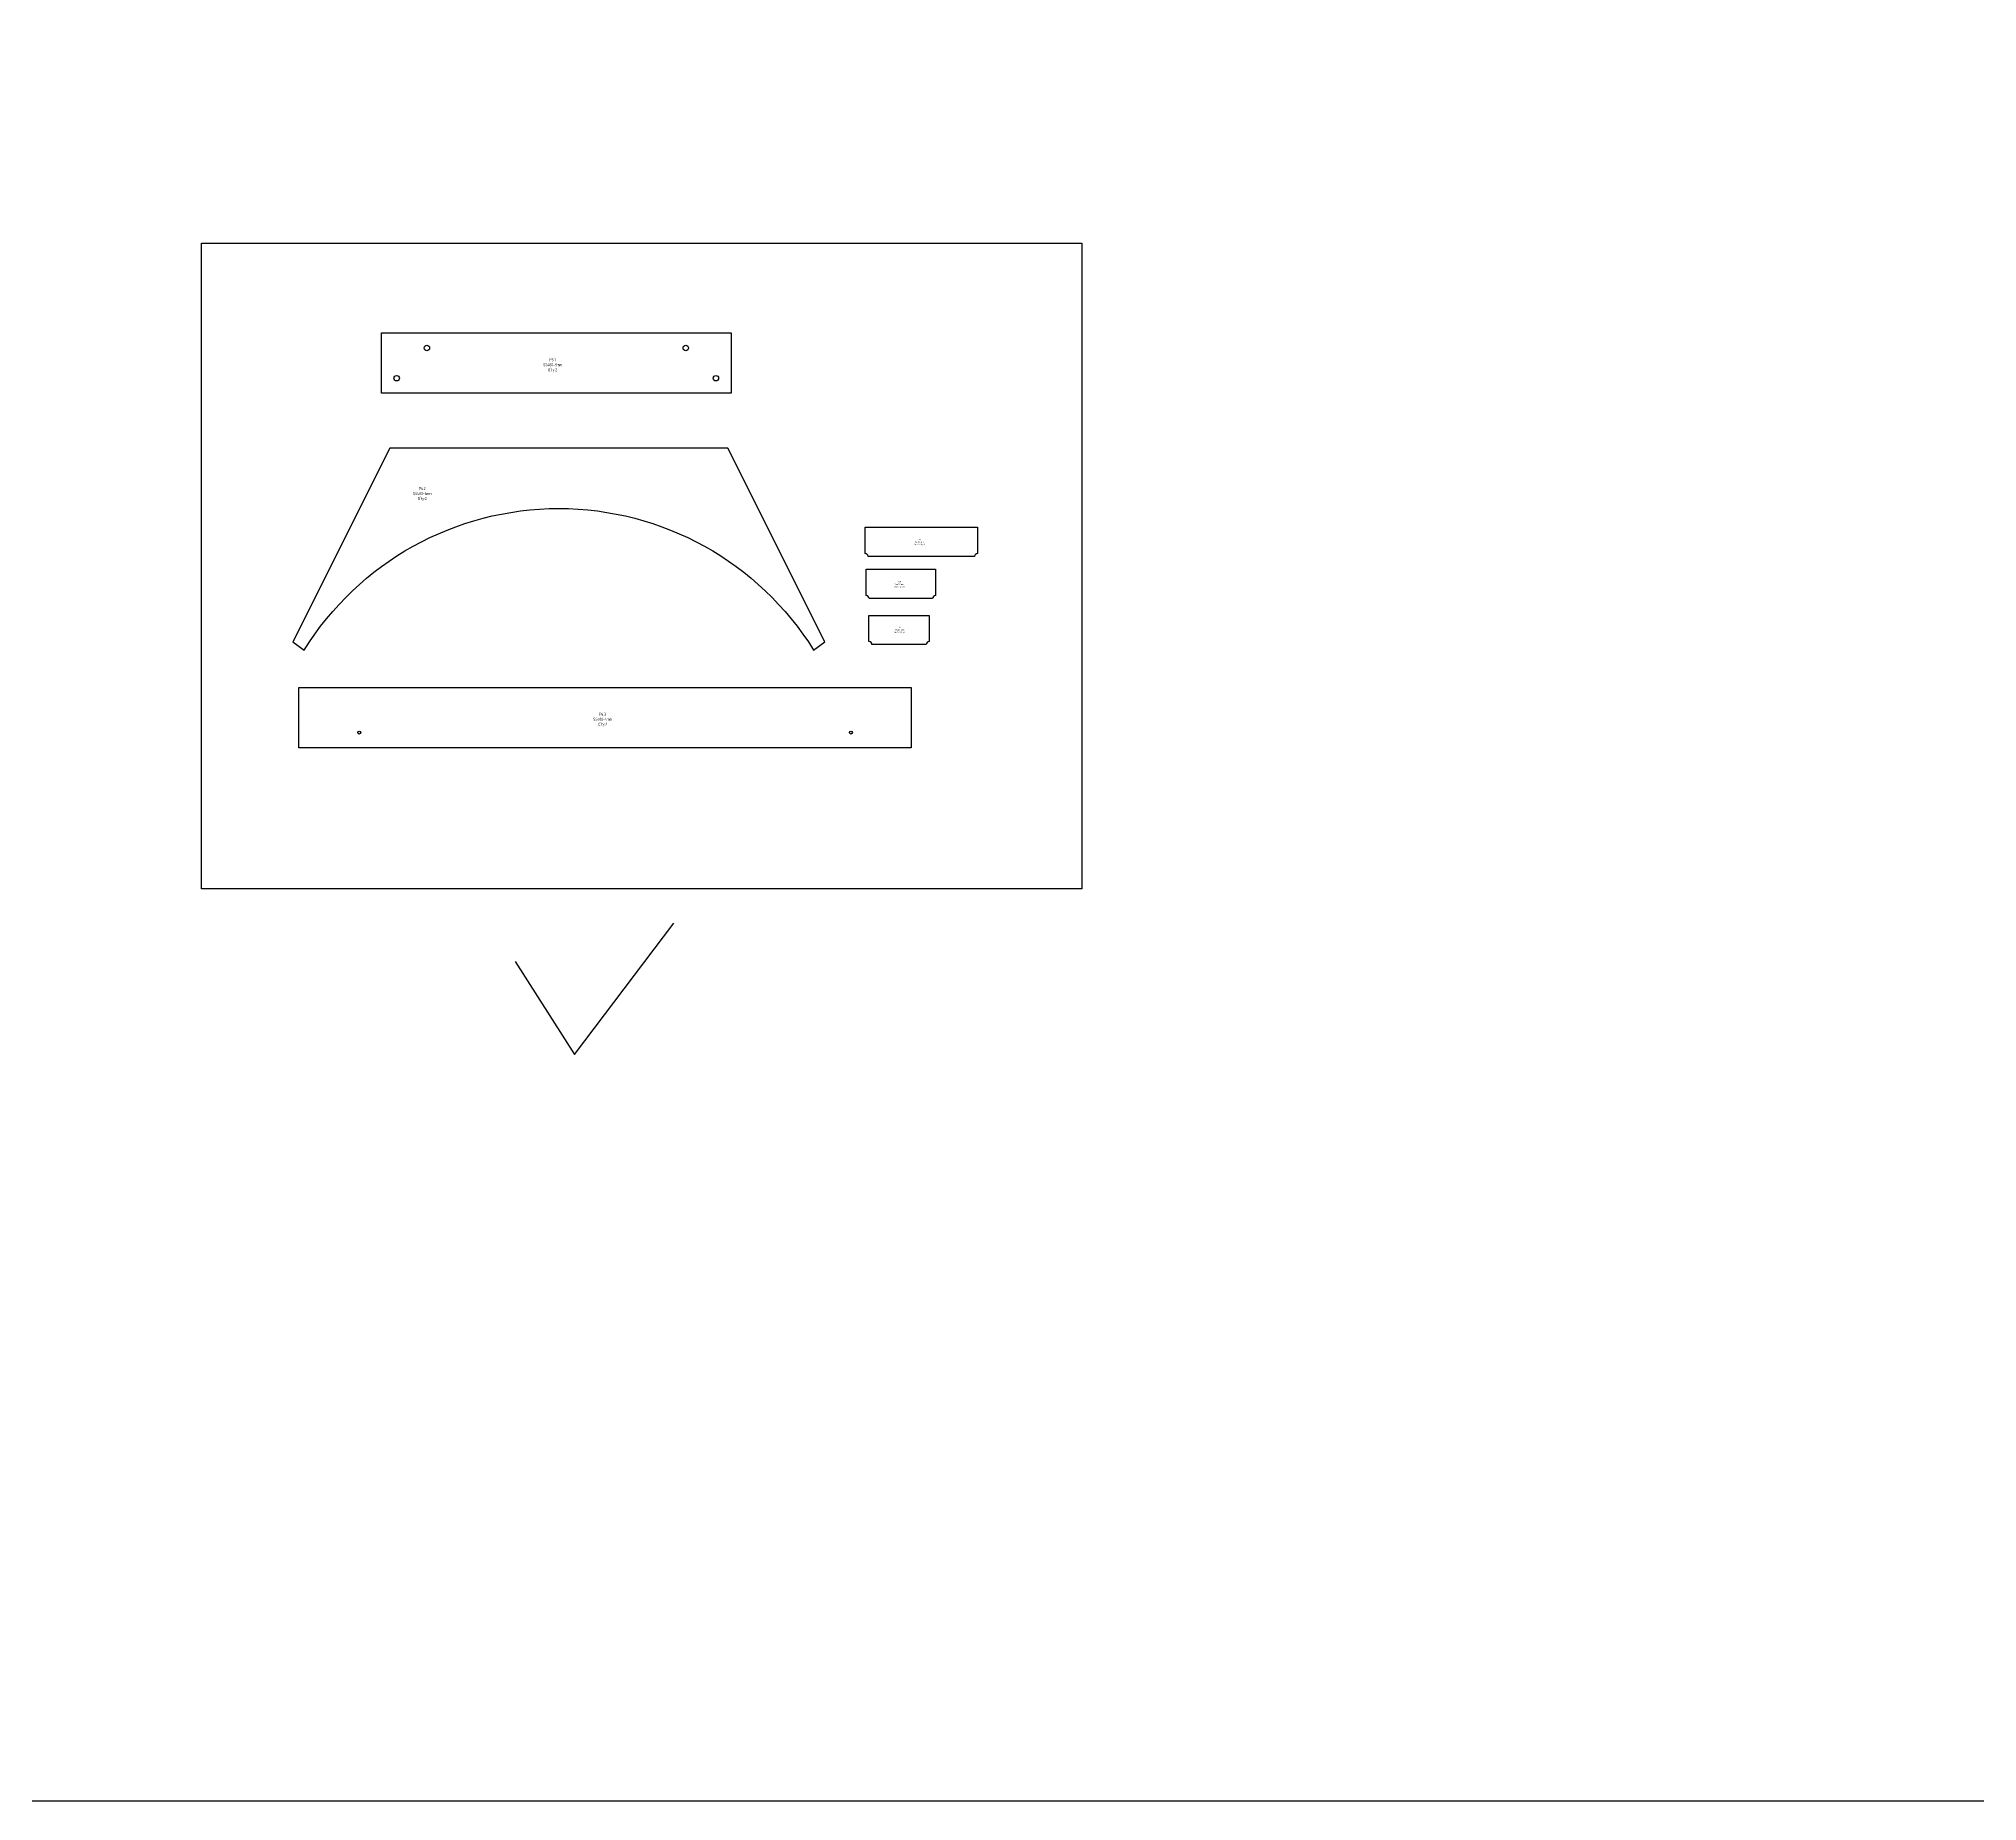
# Model space of a CAD drawing. Header units: millimetres. Extents: x -46397 to 283259, y -8690 to 23983.
# Drawn here: x 102517 to 108943, y -8690 to -2848 of the extents above; entities that cross this region are included whole.
import ezdxf

# ---------------------------------------------------------------- set-up
doc = ezdxf.new("R2010")
doc.units = ezdxf.units.MM
doc.styles.get("Standard").update_dxf_attribs({"font": 'isocp.shx', "width": 0.8})

msp = doc.modelspace()

# ---------------------------------------------------------------- linework, layer by layer
for p, q in [((104293.64, -6214.51), (104622.77, -5779.33)), ((104096.16, -5905.84), (104293.64, -6214.51))]:
    msp.add_line(p, q)
for points in [[(-5297.58, 11840.68), (283258.8, 11840.68), (283258.8, -8689.89), (-5297.58, -8689.89)], [(103056.63, -3524.91), (105975.11, -3524.91), (105975.11, -5665.3), (103056.63, -5665.3)], [(103652.97, -3822.81), (104812.97, -3822.81), (104812.97, -4022.81), (103652.97, -4022.81)], [(103379.46, -4997.55), (105409.46, -4997.55), (105409.46, -5197.55), (103379.46, -5197.55)]]:
    msp.add_lwpolyline(points, close=True)
for points in [[(103397.09, -4874.25, -0.556103), (105085.89, -4874.25), (105123.22, -4847.18), (104801.49, -4204.68), (103681.49, -4204.68), (103359.76, -4847.18)], [(105256.33, -4553.77), (105256.33, -4466.77), (105629.33, -4466.77), (105629.33, -4553.77, 0.4142136), (105619.33, -4563.77), (105266.33, -4563.77, 0.4142136)], [(105260.18, -4693.19), (105260.18, -4606.19), (105490.18, -4606.19), (105490.18, -4693.19, 0.4142136), (105480.18, -4703.19), (105270.18, -4703.19, 0.4142136)], [(105459.47, -4855.97), (105279.47, -4855.97, 0.4142136), (105269.47, -4845.97), (105269.47, -4758.97), (105469.47, -4758.97), (105469.47, -4845.97, 0.4142136)]]:
    msp.add_lwpolyline(points, format="xyb", close=True)
for centre, radius in [((103803.85, -3872.81), 9), ((104662.09, -3872.81), 9), ((103703.85, -3972.81), 9), ((104762.09, -3972.81), 9), ((103579.46, -5147.55), 5), ((105209.46, -5147.55), 5)]:
    msp.add_circle(centre, radius)

# ---------------------------------------------------------------- texts
at = {"color": 3, "attachment_point": 1}
for s, width, gutter_width, insert, char_height in [("\\A1;\\pxqc;P6.1\\PSS400-8mm\\PQ'ty:2", 68.9624, 37.5, (104186.06, -3906.48), 10), ("\\A1;\\pxqc;P6.2\\PSS400-6mm\\PQ'ty:2", 68.9624, 37.5, (103754.06, -4333.41), 10), ("\\A1;\\pxqc;P6.6\\PSS400-6mm\\PSC:2/1-Q'ty:8", 39.05, 18.75, (105417.53, -4504.54), 5), ("\\A1;\\pxqc;P6.5\\PSS400-6mm\\PSC:2/1-Q'ty:8", 39.05, 18.75, (105350.11, -4645.5), 5), ("\\A1;\\pxqc;P6.4\\PSS400-6mm\\PSC:2/1-Q'ty:4", 39.55, 18.75, (105352.08, -4795.95), 5), ("\\A1;\\pxqc;P6.3\\PSS400-4mm\\PQ'ty:2", 69.9624, 37.5, (104351.48, -5081.64), 10)]:
    msp.add_mtext_dynamic_manual_height_columns(s, width=width, gutter_width=gutter_width, heights=[0], dxfattribs=dict(at, insert=insert, char_height=char_height))

doc.saveas('drawing.dxf')
